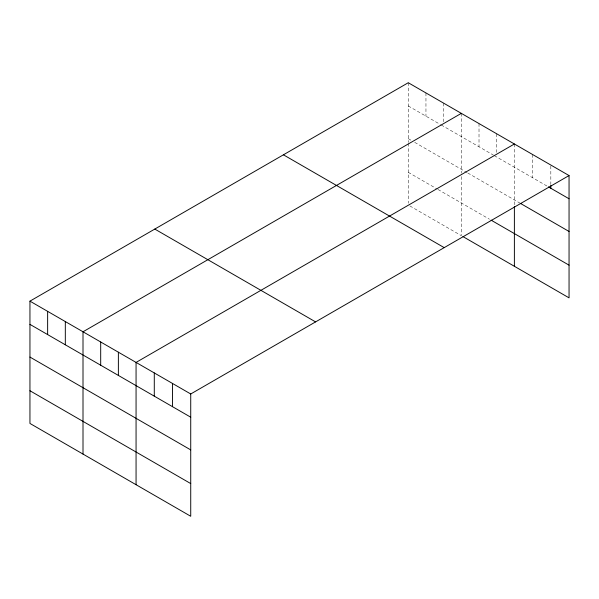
<?xml version="1.0" encoding="UTF-8"?>
<svg xmlns="http://www.w3.org/2000/svg" width="599" height="599" viewBox="0 0 599 599"><rect width="100%" height="100%" fill="white"/><g stroke="black" fill="none" stroke-linecap="round" stroke-linejoin="round"><path stroke-width="0.45" stroke-dasharray="3 2.25" d="M408.271 105.956L440.422 124.517M441.231 124.981L493.486 155.148M494.287 155.613L547.658 186.431M408.271 138.646L411.483 140.503M414.703 142.36L466.95 172.527M467.759 172.991L519.932 203.113M408.271 172.332L437.21 189.037M438.011 189.501L489.465 219.204M409.873 205.951L461.327 235.654L461.327 173.957M550.825 165.968L550.825 184.544M532.608 154.512L532.608 177.738M514.384 143.992L514.384 205.524M496.698 133.787L496.698 152.363M479.013 123.574L479.013 146.792M461.327 113.361L461.327 173.021M443.642 103.148L443.642 121.732M425.956 92.942L425.956 116.161M408.271 82.729L408.271 142.39M408.271 143.326L408.271 203.211"/><path stroke-width="0.9" d="M569.05 175.559L190.729 393.977L190.729 516.271L29.95 423.441L29.95 301.147L408.271 82.729L569.05 175.559L569.05 297.853L462.937 236.583M461.327 113.361L83.006 331.786L83.006 454.079M514.384 143.992L136.063 362.417L136.063 484.711M548.452 186.888L569.05 198.778M520.726 203.57L569.05 231.469M491.068 220.133L569.05 265.155M283.424 154.812L444.203 247.634M154.797 229.073L315.576 321.895M29.95 301.147L190.729 393.977M29.95 324.373L190.729 417.196M29.95 357.064L190.729 449.894M29.95 390.75L190.729 483.58M550.825 185.473L550.825 188.258M514.384 206.46L514.384 266.285M172.512 383.457L172.512 406.676M154.287 372.937L154.287 396.156M118.377 352.205L118.377 375.431M100.692 341.992L100.692 365.218M65.321 321.573L65.321 344.792M47.635 311.36L47.635 334.586"/></g></svg>
